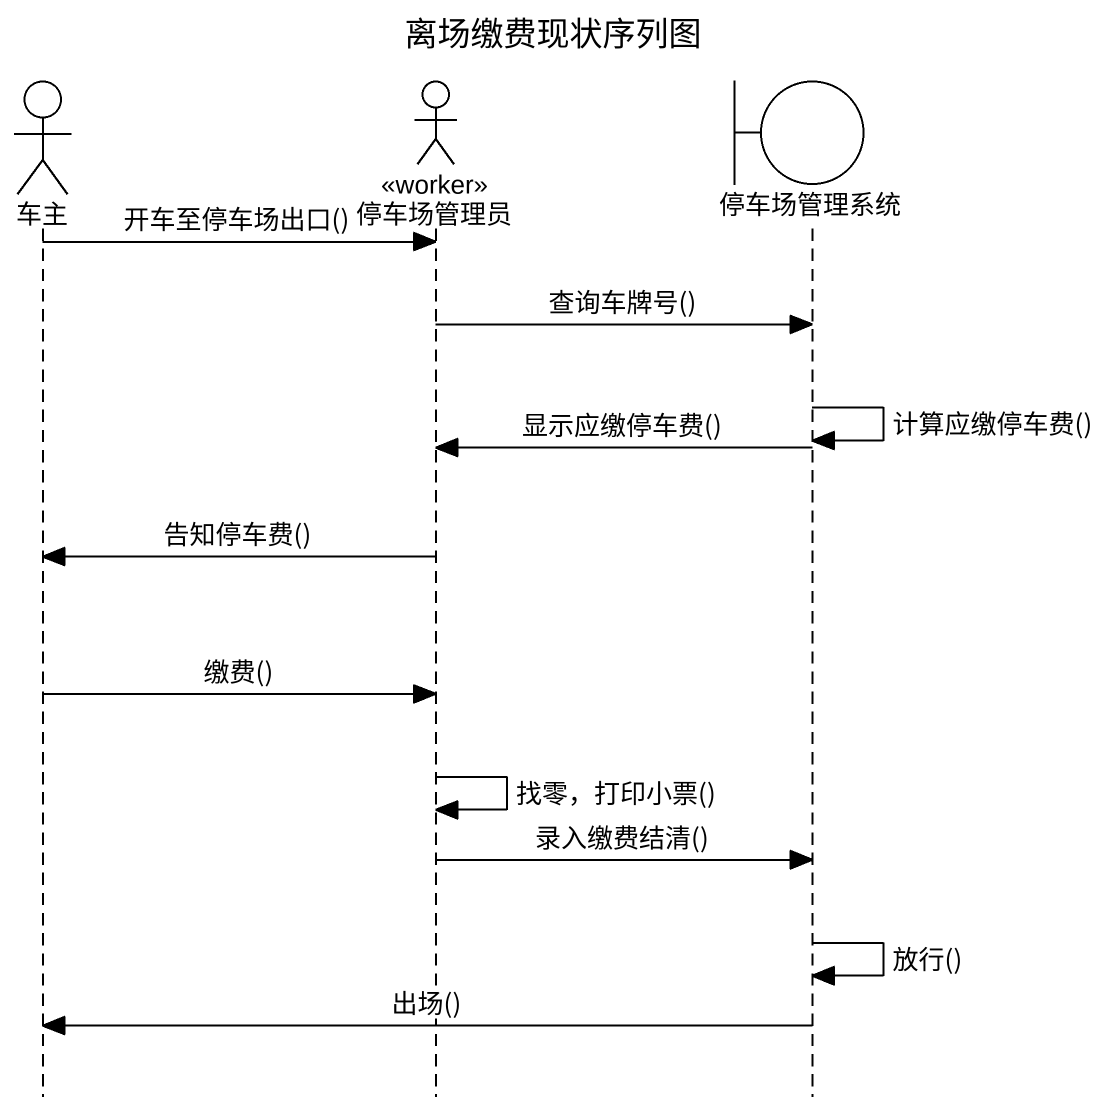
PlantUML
@startuml
title 离场缴费现状序列图
hide footbox
actor 车主
actor 停车场管理员 <<worker>>
boundary 停车场管理系统

车主 -> 停车场管理员 : 开车至停车场出口()
停车场管理员 -> 停车场管理系统 : 查询车牌号()
停车场管理系统 -> 停车场管理系统 : 计算应缴停车费()
停车场管理系统 -> 停车场管理员 : 显示应缴停车费()
停车场管理员 -> 车主 : 告知停车费()
车主 -> 停车场管理员 : 缴费()
停车场管理员 -> 停车场管理员 : 找零，打印小票()
停车场管理员 -> 停车场管理系统 : 录入缴费结清()
停车场管理系统 -> 停车场管理系统 : 放行()
停车场管理系统 -> 车主 : 出场()
@enduml
